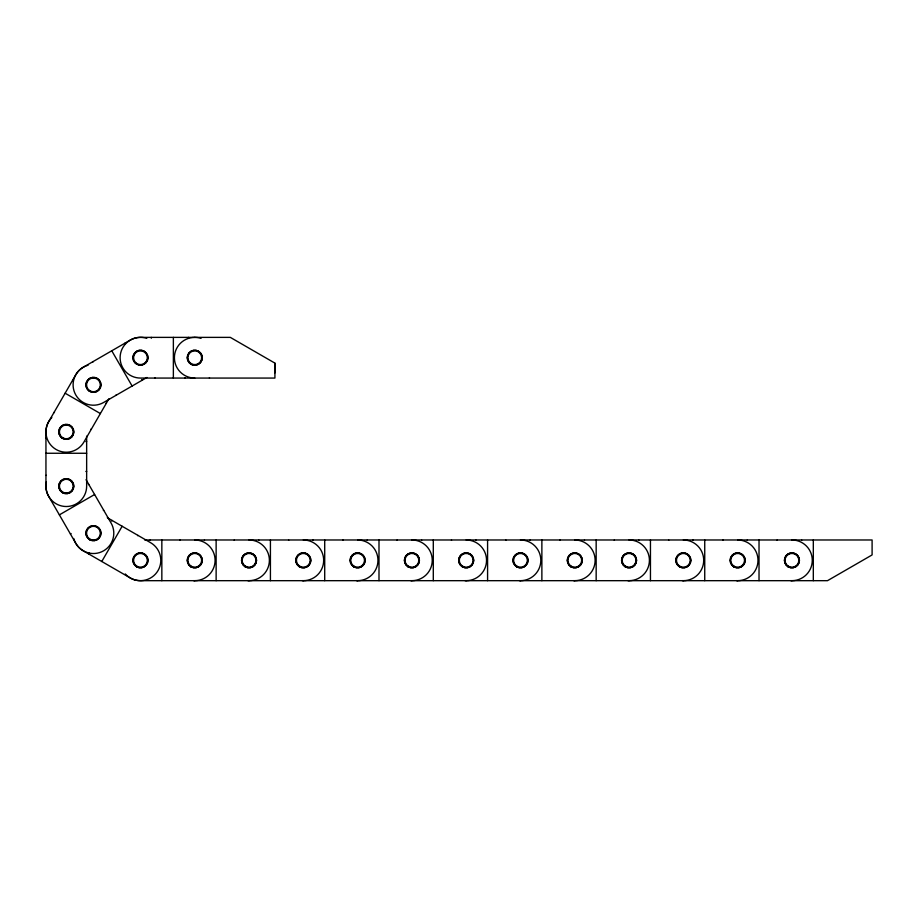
<?xml version="1.0" encoding="UTF-8"?>
<svg xmlns="http://www.w3.org/2000/svg" width="918" height="918" viewBox="0 0 918 918"><rect width="100%" height="100%" fill="white"/><g stroke="black" fill="none" stroke-linecap="round" stroke-linejoin="round"><path stroke-width="1.38" d="M274.918 372.88L274.918 363.126L230.315 337.376L140.454 337.376A20.345 20.345 0 0 0 120.109 357.722A20.345 20.345 0 0 0 140.454 378.067L274.918 378.067L274.918 363.126M108.932 398.722L83.917 442.051A20.345 20.345 0 0 1 56.124 449.499A20.345 20.345 0 0 1 48.677 421.706L75.884 374.578A20.219 20.219 0 0 1 88.105 365.169M88.713 553.956L88.736 553.91A5.187 5.187 0 0 1 89.425 552.969M101.783 561.495L122.14 526.255M146.949 377.47L103.619 402.486A20.345 20.345 0 0 1 75.827 395.038A20.345 20.345 0 0 1 83.274 367.246L130.402 340.027A20.219 20.219 0 0 1 146.788 338.317M59.372 514.86L94.611 494.515M70.422 534.012L70.468 533.989A5.187 5.187 0 0 0 71.111 533.553M45.946 438.161L46.003 438.161A5.187 5.187 0 0 1 46.393 438.184M45.946 453.262L86.648 453.262M45.946 475.375L46.003 475.375A5.187 5.187 0 0 0 46.393 475.363M144.711 539.979L872.1 539.979L872.1 554.931L827.497 580.681L140.328 580.681A20.219 20.219 0 0 1 125.273 573.968M72.683 380.132L72.729 380.167A5.187 5.187 0 0 1 73.36 380.603M65.132 393.214L100.372 413.559M54.07 412.366L54.116 412.389A5.187 5.187 0 0 0 54.46 412.572M107.303 517.695L150.632 542.71A20.345 20.345 0 0 1 158.08 570.503A20.345 20.345 0 0 1 130.287 577.95L83.148 550.743A20.219 20.219 0 0 1 73.75 538.522M124.837 343.24L124.871 343.286A5.187 5.187 0 0 1 125.055 343.63M111.767 350.791L132.112 386.03M92.615 361.853L92.638 361.899A5.187 5.187 0 0 0 92.844 362.22M86.051 479.678L111.067 523.008A20.345 20.345 0 0 1 103.619 550.811A20.345 20.345 0 0 1 75.827 543.364L48.608 496.225A20.219 20.219 0 0 1 46.336 481.95M813.314 539.979L813.314 580.681M759.025 539.979L759.025 580.681M704.737 539.979L704.737 580.681M650.449 539.979L650.449 580.681M596.161 539.979L596.161 580.681M541.872 539.979L541.872 580.681M487.584 539.979L487.584 580.681M433.296 539.979L433.296 580.681M378.996 539.979L378.996 580.681M324.708 539.979L324.708 580.681M270.42 539.979L270.42 580.681M216.132 539.979L216.132 580.681M188.465 337.376L188.465 337.422A5.187 5.187 0 0 1 188.408 338.203M173.364 337.376L173.364 378.067M161.843 539.979L161.843 580.681M151.252 337.376L151.252 337.422A5.187 5.187 0 0 0 151.309 338.203M86.648 436.13L86.648 486.173A20.345 20.345 0 0 1 66.303 506.518A20.345 20.345 0 0 1 45.946 486.173L45.946 431.747A20.219 20.219 0 0 1 51.833 417.495M194.754 539.979A20.345 20.345 0 0 1 215.099 560.336A20.345 20.345 0 0 1 194.754 580.681M150.162 540.369A5.187 5.187 0 0 1 150.15 539.979M180.054 539.979A5.187 5.187 0 0 1 180.031 540.369M111.675 521.103A5.187 5.187 0 0 1 112.007 520.414M137.907 535.366A5.187 5.187 0 0 1 137.7 535.687M141.808 379.547A5.187 5.187 0 0 1 142.244 380.19M116.345 395.142A5.187 5.187 0 0 1 116.161 394.797M85.867 441.627A5.187 5.187 0 0 1 86.648 441.569M86.648 471.473A5.187 5.187 0 0 1 85.867 471.416M88.438 484.589A5.187 5.187 0 0 1 88.759 484.383M103.711 510.282A5.187 5.187 0 0 1 103.367 510.465M105.88 403.243A5.187 5.187 0 0 1 106.224 403.427M91.272 429.326A5.187 5.187 0 0 1 90.939 429.119M194.754 378.067A20.345 20.345 0 0 1 174.397 357.722A20.345 20.345 0 0 1 194.754 337.376M209.442 378.067A5.187 5.187 0 0 1 209.465 377.677M185.046 377.677A5.187 5.187 0 0 1 185.057 378.067M155.153 378.067A5.187 5.187 0 0 1 155.176 377.677M194.88 337.376A20.219 20.219 0 0 1 201.065 338.34M249.042 539.979A20.345 20.345 0 0 1 269.387 560.336A20.345 20.345 0 0 1 249.042 580.681M204.45 540.369A5.187 5.187 0 0 1 204.439 539.979M234.342 539.979A5.187 5.187 0 0 1 234.319 540.369M194.616 580.681A20.219 20.219 0 0 1 193.583 580.646M303.33 539.979A20.345 20.345 0 0 1 323.675 560.336A20.345 20.345 0 0 1 303.33 580.681M258.738 540.369A5.187 5.187 0 0 1 258.727 539.979M288.631 539.979A5.187 5.187 0 0 1 288.619 540.369M248.904 580.681A20.219 20.219 0 0 1 247.871 580.646M357.618 539.979A20.345 20.345 0 0 1 377.964 560.336A20.345 20.345 0 0 1 357.618 580.681M313.027 540.369A5.187 5.187 0 0 1 313.015 539.979M342.919 539.979A5.187 5.187 0 0 1 342.907 540.369M303.192 580.681A20.219 20.219 0 0 1 302.171 580.646M411.907 539.979A20.345 20.345 0 0 1 432.252 560.336A20.345 20.345 0 0 1 411.907 580.681M367.315 540.369A5.187 5.187 0 0 1 367.303 539.979M397.207 539.979A5.187 5.187 0 0 1 397.196 540.369M357.481 580.681A20.219 20.219 0 0 1 356.459 580.646M466.195 539.979A20.345 20.345 0 0 1 486.54 560.336A20.345 20.345 0 0 1 466.195 580.681M421.614 540.369A5.187 5.187 0 0 1 421.591 539.979M451.495 539.979A5.187 5.187 0 0 1 451.484 540.369M411.769 580.681A20.219 20.219 0 0 1 410.748 580.646M520.483 539.979A20.345 20.345 0 0 1 540.828 560.336A20.345 20.345 0 0 1 520.483 580.681M475.903 540.369A5.187 5.187 0 0 1 475.88 539.979M505.784 539.979A5.187 5.187 0 0 1 505.772 540.369M466.057 580.681A20.219 20.219 0 0 1 465.036 580.646M574.771 539.979A20.345 20.345 0 0 1 595.128 560.336A20.345 20.345 0 0 1 574.771 580.681M530.191 540.369A5.187 5.187 0 0 1 530.179 539.979M560.072 539.979A5.187 5.187 0 0 1 560.06 540.369M520.357 580.681A20.219 20.219 0 0 1 519.324 580.646M629.071 539.979A20.345 20.345 0 0 1 649.416 560.336A20.345 20.345 0 0 1 629.071 580.681M584.479 540.369A5.187 5.187 0 0 1 584.468 539.979M614.371 539.979A5.187 5.187 0 0 1 614.349 540.369M574.645 580.681A20.219 20.219 0 0 1 573.612 580.646M683.359 539.979A20.345 20.345 0 0 1 703.704 560.336A20.345 20.345 0 0 1 683.359 580.681M638.767 540.369A5.187 5.187 0 0 1 638.756 539.979M668.66 539.979A5.187 5.187 0 0 1 668.637 540.369M628.933 580.681A20.219 20.219 0 0 1 627.901 580.646M737.647 539.979A20.345 20.345 0 0 1 757.993 560.336A20.345 20.345 0 0 1 737.647 580.681M693.056 540.369A5.187 5.187 0 0 1 693.044 539.979M722.948 539.979A5.187 5.187 0 0 1 722.936 540.369M683.221 580.681A20.219 20.219 0 0 1 682.189 580.646M791.936 539.979A20.345 20.345 0 0 1 812.281 560.336A20.345 20.345 0 0 1 791.936 580.681M747.344 540.369A5.187 5.187 0 0 1 747.332 539.979M777.236 539.979A5.187 5.187 0 0 1 777.225 540.369M737.51 580.681A20.219 20.219 0 0 1 736.488 580.646M791.798 580.681A20.219 20.219 0 0 1 790.777 580.646M801.632 540.369A5.187 5.187 0 0 1 801.621 539.979M136.748 566.762A7.424 7.424 0 0 0 147.89 560.336A7.424 7.424 0 0 0 136.748 553.898A7.424 7.424 0 0 0 136.748 566.762M136.587 566.039A6.896 6.896 0 0 0 147.339 560.829A6.896 6.896 0 0 0 137.459 554.116A6.896 6.896 0 0 0 136.587 566.039M190.99 566.842A7.528 7.528 0 0 0 202.27 560.336A7.528 7.528 0 0 0 190.99 553.818A7.528 7.528 0 0 0 190.99 566.842M89.723 539.623A7.424 7.424 0 0 0 100.877 533.186A7.424 7.424 0 0 0 89.723 526.748A7.424 7.424 0 0 0 89.723 539.623M89.562 538.889A6.896 6.896 0 0 0 100.326 533.702A6.896 6.896 0 0 0 90.446 526.966A6.896 6.896 0 0 0 89.562 538.889M136.621 566.796A7.528 7.528 0 0 0 147.982 560.428A7.528 7.528 0 0 0 136.782 553.772A7.528 7.528 0 0 0 136.621 566.796M136.748 364.148A7.424 7.424 0 0 0 147.89 357.722A7.424 7.424 0 0 0 136.748 351.284A7.424 7.424 0 0 0 136.748 364.148A7.528 7.528 0 0 0 147.982 357.722A7.528 7.528 0 0 0 136.702 351.204A7.528 7.528 0 0 0 136.702 364.239M136.575 363.413A6.896 6.896 0 0 0 147.339 358.238A6.896 6.896 0 0 0 137.47 351.502A6.896 6.896 0 0 0 136.575 363.413M89.287 391.137A7.528 7.528 0 0 0 100.946 385.319A7.528 7.528 0 0 0 90.09 378.136A7.528 7.528 0 0 0 89.287 391.137M62.585 438.311A7.424 7.424 0 0 0 73.727 431.885A7.424 7.424 0 0 0 62.585 425.447A7.424 7.424 0 0 0 62.585 438.311M62.849 437.852A6.896 6.896 0 0 0 73.199 431.885A6.896 6.896 0 0 0 62.849 425.906A6.896 6.896 0 0 0 62.849 437.852M62.298 492.541A7.528 7.528 0 0 0 73.819 486.448A7.528 7.528 0 0 0 62.78 479.517A7.528 7.528 0 0 0 62.298 492.541M62.585 492.599A7.424 7.424 0 0 0 73.727 486.173A7.424 7.424 0 0 0 62.585 479.735A7.424 7.424 0 0 0 62.585 492.599M62.413 491.864A6.896 6.896 0 0 0 73.176 486.689A6.896 6.896 0 0 0 63.308 479.953A6.896 6.896 0 0 0 62.413 491.864M89.528 539.612A7.528 7.528 0 0 0 100.957 533.369A7.528 7.528 0 0 0 89.838 526.588A7.528 7.528 0 0 0 89.528 539.612M89.723 391.298A7.424 7.424 0 0 0 100.877 384.86A7.424 7.424 0 0 0 89.723 378.434A7.424 7.424 0 0 0 89.723 391.298M89.562 390.563A6.896 6.896 0 0 0 100.326 385.376A6.896 6.896 0 0 0 90.446 378.652A6.896 6.896 0 0 0 89.562 390.563M62.229 438.207A7.528 7.528 0 0 0 73.807 432.252A7.528 7.528 0 0 0 62.86 425.195A7.528 7.528 0 0 0 62.229 438.207M190.99 364.239A7.528 7.528 0 0 0 202.27 357.722A7.528 7.528 0 0 0 190.99 351.204A7.528 7.528 0 0 0 190.99 364.239A7.424 7.424 0 0 0 202.178 357.722A7.424 7.424 0 0 0 191.036 351.284A7.424 7.424 0 0 0 191.036 364.148M191.3 363.689A6.896 6.896 0 0 0 201.65 357.722A6.896 6.896 0 0 0 191.3 351.743A6.896 6.896 0 0 0 191.3 363.689M191.036 566.762A7.424 7.424 0 0 0 202.178 560.336A7.424 7.424 0 0 0 191.036 553.898A7.424 7.424 0 0 0 191.036 566.762M190.875 566.039A6.896 6.896 0 0 0 201.627 560.829A6.896 6.896 0 0 0 191.747 554.116A6.896 6.896 0 0 0 190.875 566.039M245.278 566.842A7.528 7.528 0 0 0 256.558 560.336A7.528 7.528 0 0 0 245.278 553.818A7.528 7.528 0 0 0 245.278 566.842M245.324 566.762A7.424 7.424 0 0 0 256.466 560.336A7.424 7.424 0 0 0 245.324 553.898A7.424 7.424 0 0 0 245.324 566.762M245.163 566.039A6.896 6.896 0 0 0 255.915 560.829A6.896 6.896 0 0 0 246.035 554.116A6.896 6.896 0 0 0 245.163 566.039M299.096 566.555A7.528 7.528 0 0 0 310.835 560.875A7.528 7.528 0 0 0 300.048 553.554A7.528 7.528 0 0 0 299.096 566.555M299.612 566.762A7.424 7.424 0 0 0 310.754 560.336A7.424 7.424 0 0 0 299.612 553.898A7.424 7.424 0 0 0 299.612 566.762M299.452 566.039A6.896 6.896 0 0 0 310.204 560.829A6.896 6.896 0 0 0 300.324 554.116A6.896 6.896 0 0 0 299.452 566.039M353.855 566.842A7.528 7.528 0 0 0 365.135 560.336A7.528 7.528 0 0 0 353.855 553.818A7.528 7.528 0 0 0 353.855 566.842M353.9 566.762A7.424 7.424 0 0 0 365.043 560.336A7.424 7.424 0 0 0 353.9 553.898A7.424 7.424 0 0 0 353.9 566.762M354.164 566.303A6.896 6.896 0 0 0 364.515 560.336A6.896 6.896 0 0 0 354.164 554.357A6.896 6.896 0 0 0 354.164 566.303M408.143 566.842A7.528 7.528 0 0 0 419.434 560.336A7.528 7.528 0 0 0 408.143 553.818A7.528 7.528 0 0 0 408.143 566.842M408.189 566.762A7.424 7.424 0 0 0 419.331 560.336A7.424 7.424 0 0 0 408.189 553.898A7.424 7.424 0 0 0 408.189 566.762M408.028 566.039A6.896 6.896 0 0 0 418.792 560.829A6.896 6.896 0 0 0 408.9 554.116A6.896 6.896 0 0 0 408.028 566.039M462.431 566.842A7.528 7.528 0 0 0 473.722 560.336A7.528 7.528 0 0 0 462.431 553.818A7.528 7.528 0 0 0 462.431 566.842M462.477 566.762A7.424 7.424 0 0 0 473.631 560.336A7.424 7.424 0 0 0 462.477 553.898A7.424 7.424 0 0 0 462.477 566.762M462.316 566.039A6.896 6.896 0 0 0 473.08 560.829A6.896 6.896 0 0 0 463.188 554.116A6.896 6.896 0 0 0 462.316 566.039M516.731 566.842A7.528 7.528 0 0 0 528.011 560.336A7.528 7.528 0 0 0 516.731 553.818A7.528 7.528 0 0 0 516.731 566.842M516.777 566.762A7.424 7.424 0 0 0 527.919 560.336A7.424 7.424 0 0 0 516.777 553.898A7.424 7.424 0 0 0 516.777 566.762M517.041 566.303A6.896 6.896 0 0 0 527.38 560.336A6.896 6.896 0 0 0 517.041 554.357A6.896 6.896 0 0 0 517.041 566.303M571.019 566.842A7.528 7.528 0 0 0 582.299 560.336A7.528 7.528 0 0 0 571.019 553.818A7.528 7.528 0 0 0 571.019 566.842M571.065 566.762A7.424 7.424 0 0 0 582.207 560.336A7.424 7.424 0 0 0 571.065 553.898A7.424 7.424 0 0 0 571.065 566.762M570.904 566.039A6.896 6.896 0 0 0 581.656 560.829A6.896 6.896 0 0 0 571.776 554.116A6.896 6.896 0 0 0 570.904 566.039M625.307 566.842A7.528 7.528 0 0 0 636.587 560.336A7.528 7.528 0 0 0 625.307 553.818A7.528 7.528 0 0 0 625.307 566.842M625.353 566.762A7.424 7.424 0 0 0 636.495 560.336A7.424 7.424 0 0 0 625.353 553.898A7.424 7.424 0 0 0 625.353 566.762M625.617 566.303A6.896 6.896 0 0 0 635.967 560.336A6.896 6.896 0 0 0 625.617 554.357A6.896 6.896 0 0 0 625.617 566.303M679.595 566.842A7.528 7.528 0 0 0 690.875 560.336A7.528 7.528 0 0 0 679.595 553.818A7.528 7.528 0 0 0 679.595 566.842M679.641 566.762A7.424 7.424 0 0 0 690.784 560.336A7.424 7.424 0 0 0 679.641 553.898A7.424 7.424 0 0 0 679.641 566.762M679.481 566.039A6.896 6.896 0 0 0 690.233 560.829A6.896 6.896 0 0 0 680.353 554.116A6.896 6.896 0 0 0 679.481 566.039M733.884 566.842A7.528 7.528 0 0 0 745.164 560.336A7.528 7.528 0 0 0 733.884 553.818A7.528 7.528 0 0 0 733.884 566.842M733.93 566.762A7.424 7.424 0 0 0 745.072 560.336A7.424 7.424 0 0 0 733.93 553.898A7.424 7.424 0 0 0 733.93 566.762M734.193 566.303A6.896 6.896 0 0 0 744.544 560.336A6.896 6.896 0 0 0 734.193 554.357A6.896 6.896 0 0 0 734.193 566.303M788.172 566.842A7.528 7.528 0 0 0 799.452 560.336A7.528 7.528 0 0 0 788.172 553.818A7.528 7.528 0 0 0 788.172 566.842M788.482 566.303A6.896 6.896 0 0 0 798.832 560.336A6.896 6.896 0 0 0 788.482 554.357A6.896 6.896 0 0 0 788.482 566.303M788.218 566.762A7.424 7.424 0 0 0 799.36 560.336A7.424 7.424 0 0 0 788.218 553.898A7.424 7.424 0 0 0 788.218 566.762"/></g></svg>
